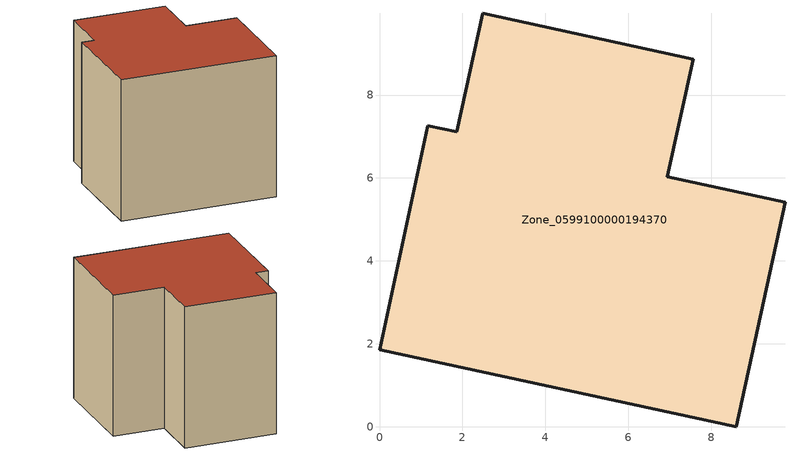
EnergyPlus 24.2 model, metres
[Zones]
Zone_0599100000194370
 floor ground (C_G): 1.87,7.11 2.49,9.97 7.56,8.87 6.94,6.03 9.78,5.42 8.61,0 0,1.85 1.16,7.26 z0
 wall outside (C_F): 6.94,6.03 7.56,8.87 2.49,9.97 1.87,7.11 1.16,7.26 0,1.85 8.61,0 9.78,5.42 6.94,6.03 z0:8.06
 roof outside (C_R): 8.61,0 9.78,5.42 6.94,6.03 7.56,8.87 2.49,9.97 1.87,7.11 1.16,7.26 0,1.85 z8.06
[BUILDING]
Pand.0599100000194370: North Axis=0; Terrain=City; Loads Convergence Tolerance Value=0.04; Temperature Convergence Tolerance Value=0.4; Solar Distribution=FullExterior; Maximum Number of Warmup Days=25; Minimum Number of Warmup Days=1
[Site:Location]
Rotterdam.The.Hague.AP_ZH_NLD Design_Conditions: Latitude=51.96; Longitude=4.45; Time Zone=1; Elevation=-4.5
[SITE:GROUNDTEMPERATURE:BUILDINGSURFACE]
18, 18, 18, 18, 18, 18, 18, 18, 18, 18, 18, 18
[MATERIAL] Thermal Absorptance=0.9; Solar Absorptance=0.7; Visible Absorptance=0.7
Name | Roughness | Thickness | Conductivity | Density | Specific Heat
G.TI.1975-1991 | MediumSmooth | 0.15 | 0.288461 | 540 | 1210
F.TI.1975-1991 | Rough | 0.3 | 0.230769 | 1920 | 840
R.TI.1975-1991 | MediumRough | 0.2 | 0.153846 | 1500 | 1000
[CONSTRUCTION]
C_G: G.TI.1975-1991
C_F: F.TI.1975-1991
C_R: R.TI.1975-1991
[ZONE]
Zone_0599100000194370: Type=1; Multiplier=1; Ceiling Height=Autocalculate; Volume=Autocalculate; Floor Area=autocalculate; Part of Total Floor Area=Yes
[ZONEINFILTRATION:DESIGNFLOWRATE]
Infil_Zone_0599100000194370: Zone or ZoneList or Space or SpaceList=Zone_0599100000194370; Schedule=AlwaysOn; Design Flow Rate Calculation Method=Flow/Area; Flow Rate per Floor Area=0.003; Constant Term Coefficient=1; Temperature Term Coefficient=0; Velocity Term Coefficient=0; Velocity Squared Term Coefficient=0
[HVACTEMPLATE:ZONE:IDEALLOADSAIRSYSTEM]
Zone_0599100000194370: Maximum Heating Supply Air Temperature=50; Minimum Cooling Supply Air Temperature=13; Maximum Heating Supply Air Humidity Ratio=0.0156; Minimum Cooling Supply Air Humidity Ratio=0.0077; Heating Limit=NoLimit; Cooling Limit=NoLimit; Dehumidification Control Type=ConstantSensibleHeatRatio; Cooling Sensible Heat Ratio=0.7; Dehumidification Setpoint=60; Humidification Control Type=None; Humidification Setpoint=30; Outdoor Air Method=None; Outdoor Air Flow Rate per Person=0.00944; Outdoor Air Flow Rate per Zone Floor Area=0; Outdoor Air Flow Rate per Zone=0; Demand Controlled Ventilation Type=None; Outdoor Air Economizer Type=NoEconomizer; Heat Recovery Type=None; Sensible Heat Recovery Effectiveness=0.7; Latent Heat Recovery Effectiveness=0.65
[ZONECONTROL:THERMOSTAT]
ThermostatControl_Zone_0599100000194370: Zone or ZoneList=Zone_0599100000194370; Control Type Schedule=DualSetpointControlType; Control 1=Thermostat_Zone_0599100000194370; Temperature Difference Between Cutout And Setpoint=0
[THERMOSTATSETPOINT:DUALSETPOINT]
Thermostat_Zone_0599100000194370: Heating Setpoint Temperature Schedule=HeatingSetpoint_Zone_0599100000194370; Cooling Setpoint Temperature Schedule=CoolingSetpoint_Zone_0599100000194370
[SCHEDULE:COMPACT]
HeatingSetpoint_Zone_0599100000194370: Through: 12/31, For: AllDays, Until: 24:00, 21
CoolingSetpoint_Zone_0599100000194370: Through: 12/31, For: AllDays, Until: 24:00, 24
DualSetpointControlType: Through: 12/31, For: AllDays, Until: 24:00, 4
AlwaysOn: Through: 12/31, For: AllDays, Until: 24:00, 1
